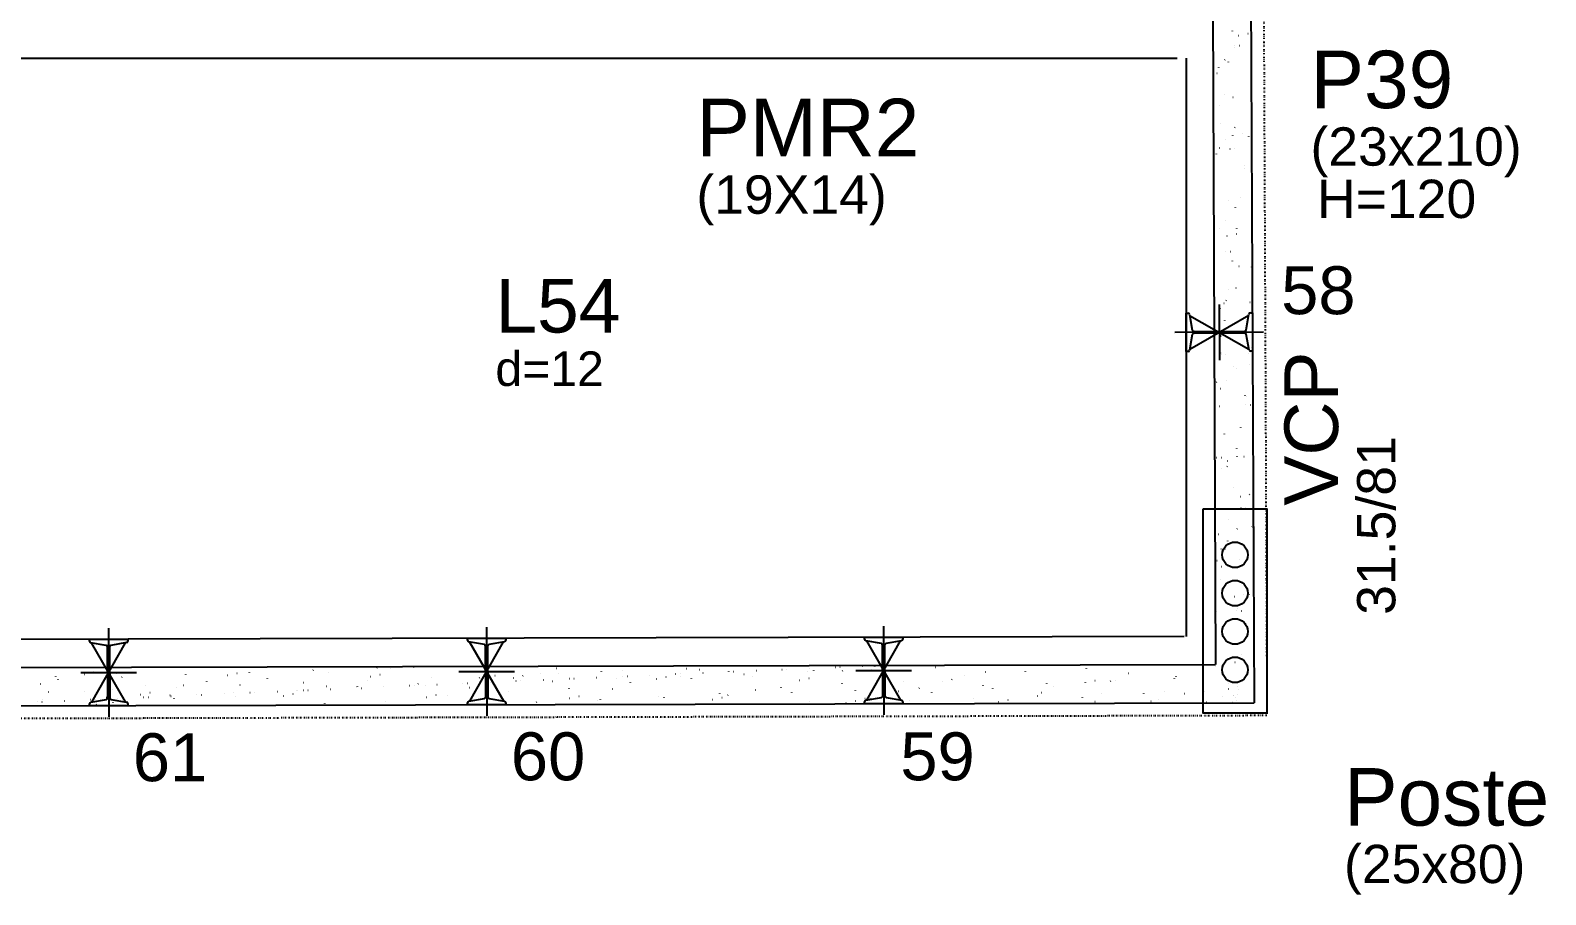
# Model space of a CAD drawing. Header units: millimetres. Extents: x 2609 to 8562, y 1432 to 7136.
# Drawn here: x 7089 to 7682, y 1829 to 2168 of the extents above; entities that cross this region are included whole.
import ezdxf

# ---------------------------------------------------------------- set-up
doc = ezdxf.new("R2010")
doc.units = ezdxf.units.MM
doc.linetypes.add('ESTILO_TQS_0003', pattern=[1.5, 0.5, -0.4, 0.1, -0.5])
for name, color, linetype in [('1', 4, 'Continuous'), ('10', 13, 'Continuous'), ('11', 22, 'Continuous'), ('12', 3, 'Continuous'), ('13', 76, 'Continuous'), ('18', 9, 'Continuous'), ('19', 5, 'Continuous'), ('24', 5, 'ESTILO_TQS_0003'), ('3', 2, 'Continuous'), ('49', 20, 'Continuous'), ('51', 6, 'Continuous'), ('52', 21, 'Continuous'), ('8', 5, 'Continuous'), ('9', 3, 'Continuous')]:
    doc.layers.add(name, color=color, linetype=linetype)
doc.styles.get("Standard").update_dxf_attribs({"font": 'arial.ttf'})

# ---------------------------------------------------------------- blocks, each defined once
blk = doc.blocks.new('_H9EFD498501-001')
for p, q in [((3522.89665, 197.433788), (3522.906439, 197.508147)), ((3523.745927, 196.264244), (3523.791584, 196.323746)), ((3534.086392, 198.336062), (3534.159614, 198.352295)), ((3537.747502, 199.147711), (3537.820724, 199.163944)), ((3546.735066, 198.425737), (3546.744855, 198.500095)), ((3548.712966, 197.176233), (3548.758624, 197.235735)), ((3570.749693, 200.756136), (3570.759482, 200.830494)), ((3573.680005, 198.088223), (3573.725663, 198.147724)), ((3590.06772, 197.856266), (3590.140942, 197.872499)), ((3593.72883, 198.667914), (3593.802052, 198.684147)), ((3598.647044, 199.000212), (3598.692702, 199.059713)), ((3605.748633, 196.481285), (3605.758423, 196.555644)), ((3623.614084, 199.912201), (3623.659741, 199.971702)), ((3629.76326, 198.811685), (3629.773049, 198.886043)), ((3644.83724, 195.945067), (3644.882897, 196.004568)), ((3646.049048, 197.37647), (3646.12227, 197.392703)), ((3648.581123, 200.82419), (3648.62678, 200.883692)), ((3649.710158, 198.188118), (3649.78338, 198.204351)), ((3653.675097, 200.361321), (3653.684887, 200.435679)), ((3662.890154, 201.110053), (3662.963376, 201.126286)), ((3669.804279, 196.857056), (3669.849936, 196.916558)), ((3677.513513, 201.353269), (3677.515247, 201.366436)), ((3688.776827, 196.867233), (3688.786617, 196.941592)), ((3694.771318, 197.769045), (3694.816975, 197.828547)), ((3702.030376, 196.896674), (3702.103598, 196.912907)), ((3705.691486, 197.708322), (3705.764708, 197.724555)), ((3712.688665, 198.41687), (3712.698454, 198.491228)), ((3713.704874, 196.113869), (3713.779803, 196.11714)), ((3718.871482, 200.630257), (3718.944704, 200.64649)), ((3719.738357, 198.681034), (3719.784014, 198.740536)), ((3723.820237, 196.555515), (3723.895166, 196.558786)), ((3725.693453, 196.637301), (3725.768381, 196.640573)), ((3734.535029, 197.023333), (3734.609958, 197.026604)), ((3736.527081, 199.408818), (3736.53687, 199.483176)), ((3742.308398, 196.469195), (3742.354055, 196.528696)), ((3744.650393, 197.464979), (3744.725321, 197.468251)), ((3744.705396, 199.593024), (3744.751053, 199.652525)), ((3746.523608, 197.546766), (3746.598537, 197.550037)), ((3755.365185, 197.932797), (3755.440113, 197.936069)), ((3758.011703, 196.416878), (3758.084926, 196.433111)), ((3761.672813, 197.228526), (3761.746036, 197.244759)), ((3765.480548, 198.374443), (3765.555477, 198.377715)), ((3767.275437, 197.381184), (3767.321094, 197.440685)), ((3767.353763, 198.45623), (3767.428692, 198.459501)), ((3769.672435, 200.505013), (3769.718092, 200.564514)), ((3771.702232, 196.472418), (3771.712022, 196.546777)), ((3774.85281, 200.150461), (3774.926032, 200.166694)), ((3776.19534, 198.842261), (3776.270269, 198.845533)), ((3786.310703, 199.283908), (3786.385632, 199.287179)), ((3788.183919, 199.365694), (3788.258847, 199.368966)), ((3792.242476, 198.293173), (3792.288133, 198.352675)), ((3794.639474, 201.417002), (3794.685131, 201.476503)), ((3795.540648, 197.464367), (3795.550438, 197.538725)), ((3797.025496, 199.751726), (3797.100424, 199.754997)), ((3807.140859, 200.193372), (3807.215787, 200.196643)), ((3809.014074, 200.275158), (3809.089003, 200.27843)), ((3813.993031, 195.937082), (3814.066253, 195.953315)), ((3817.209515, 199.205162), (3817.255172, 199.264664)), ((3817.654141, 196.74873), (3817.727364, 196.764963)), ((3817.855651, 200.66119), (3817.93058, 200.664461)), ((3819.555275, 199.794766), (3819.565064, 199.869124)), ((3827.971014, 201.102836), (3828.045943, 201.106108)), ((3829.84423, 201.184623), (3829.919158, 201.187894)), ((3830.834137, 199.670665), (3830.90736, 199.686898)), ((3838.685806, 201.570654), (3838.760735, 201.573926)), ((3842.176554, 200.117151), (3842.222211, 200.176653)), ((3843.467112, 201.344402), (3843.476902, 201.418761)), ((3867.143593, 201.029141), (3867.18925, 201.088642)), ((3873.635469, 196.268934), (3873.708691, 196.285167)), ((3878.568842, 197.850315), (3878.578632, 197.924673)), ((3886.815465, 199.190869), (3886.888687, 199.207102)), ((3902.48068, 199.399951), (3902.490469, 199.474309)), ((3926.319096, 200.391899), (3926.328885, 200.466258)), ((3929.616797, 195.789138), (3929.690019, 195.805371)), ((3937.58241, 195.905863), (3937.592199, 195.980222)), ((3942.796793, 198.711073), (3942.870015, 198.727306)), ((3960.756725, 196.525392), (3960.802383, 196.584893)), ((3961.494247, 197.4555), (3961.504036, 197.529858)), ((3516.879175, 194.521314), (3516.952397, 194.537547)), ((3520.002045, 191.385121), (3520.047702, 191.444623)), ((3533.983753, 191.609301), (3533.993543, 191.68366)), ((3544.969084, 192.29711), (3545.014741, 192.356612)), ((3556.019397, 190.307934), (3556.092619, 190.324167)), ((3557.99838, 193.939701), (3558.008169, 194.014059)), ((3559.680507, 191.119583), (3559.753729, 191.135816)), ((3567.539125, 190.085271), (3567.584782, 190.144772)), ((3569.936123, 193.2091), (3569.98178, 193.268601)), ((3572.860503, 194.041518), (3572.933725, 194.057751)), ((3578.009149, 190.189265), (3578.084078, 190.192537)), ((3579.882365, 190.271052), (3579.957293, 190.274323)), ((3581.910217, 195.489337), (3581.920007, 195.563695)), ((3588.723941, 190.657083), (3588.79887, 190.660355)), ((3592.506164, 190.99726), (3592.551821, 191.056761)), ((3594.903162, 194.121089), (3594.948819, 194.18059)), ((3598.839305, 191.09873), (3598.914233, 191.102001)), ((3600.71252, 191.180516), (3600.787449, 191.183787)), ((3609.554097, 191.566548), (3609.629025, 191.569819)), ((3615.661834, 190.639787), (3615.735057, 190.65602)), ((3617.011947, 191.995249), (3617.021737, 192.069608)), ((3617.473203, 191.909249), (3617.51886, 191.968751)), ((3619.66946, 192.008194), (3619.744389, 192.011465)), ((3619.870201, 195.033078), (3619.915858, 195.092579)), ((3621.542675, 192.08998), (3621.617604, 192.093252)), ((3628.841831, 193.561722), (3628.915053, 193.577955)), ((3630.384252, 192.476012), (3630.459181, 192.479283)), ((3640.499615, 192.917658), (3640.574544, 192.92093)), ((3640.923785, 193.544886), (3640.933574, 193.619244)), ((3642.372831, 192.999444), (3642.44776, 193.002716)), ((3642.440242, 192.821238), (3642.485899, 192.88074)), ((3651.214408, 193.385476), (3651.289336, 193.388748)), ((3661.329771, 193.827122), (3661.4047, 193.830394)), ((3663.202986, 193.908909), (3663.277915, 193.91218)), ((3664.762201, 194.536834), (3664.77199, 194.611192)), ((3667.407281, 193.733227), (3667.452938, 193.792729)), ((3671.643162, 190.159991), (3671.716385, 190.176224)), ((3672.044563, 194.29494), (3672.119492, 194.298212)), ((3676.025515, 190.050798), (3676.035304, 190.125156)), ((3682.159926, 194.736587), (3682.234855, 194.739858)), ((3684.033142, 194.818373), (3684.10807, 194.821644)), ((3684.823158, 193.081926), (3684.896381, 193.098159)), ((3692.37432, 194.645217), (3692.419977, 194.704718)), ((3692.874718, 195.204405), (3692.949647, 195.207676)), ((3699.937352, 191.600434), (3699.947142, 191.674793)), ((3702.990082, 195.646051), (3703.06501, 195.649322)), ((3704.863297, 195.727837), (3704.938226, 195.731109)), ((3717.341359, 195.557206), (3717.387016, 195.616707)), ((3723.775768, 192.592383), (3723.785558, 192.666741)), ((3740.804486, 192.602129), (3740.877708, 192.618362)), ((3747.790395, 194.922782), (3747.800184, 194.99714)), ((3782.789336, 190.647932), (3782.799125, 190.72229)), ((3785.987452, 190.141468), (3786.033109, 190.200969)), ((3796.785814, 192.122333), (3796.859036, 192.138566)), ((3806.803962, 192.978331), (3806.813752, 193.052689)), ((3810.954491, 191.053457), (3811.000148, 191.112958)), ((3830.7158, 194.527967), (3830.725589, 194.602325)), ((3835.92153, 191.965446), (3835.967187, 192.024947)), ((3852.767142, 191.642537), (3852.840364, 191.65877)), ((3854.554216, 195.519915), (3854.564005, 195.594274)), ((3860.888569, 192.877435), (3860.934226, 192.936936)), ((3865.81753, 191.033879), (3865.827319, 191.108238)), ((3869.974359, 195.457285), (3870.047581, 195.473518)), ((3885.855608, 193.789424), (3885.901265, 193.848926)), ((3889.729367, 192.583516), (3889.739156, 192.657874)), ((3907.078765, 189.82229), (3907.124422, 189.881792)), ((3908.74847, 191.162741), (3908.821692, 191.178974)), ((3910.822647, 194.701413), (3910.868304, 194.760915)), ((3913.567783, 193.575464), (3913.577573, 193.649823)), ((3925.955687, 194.977489), (3926.028909, 194.993722)), ((3932.045804, 190.734279), (3932.091461, 190.793781)), ((3935.789686, 195.613402), (3935.835344, 195.672904)), ((3948.742934, 190.639064), (3948.752724, 190.713423)), ((3957.012843, 191.646269), (3957.0585, 191.70577)), ((3964.729798, 190.682945), (3964.80302, 190.699178)), ((3972.581351, 191.631013), (3972.59114, 191.705371)), ((3981.937015, 194.497693), (3982.010237, 194.513926)), ((3981.979882, 192.558258), (3982.025539, 192.617759)), ((3515.518683, 187.460873), (3515.593612, 187.464144)), ((3515.84871, 185.97239), (3515.84871, 185.97239)), ((3515.84871, 185.97239), (3515.84871, 185.97239)), ((3517.391898, 187.542659), (3517.466827, 187.545931)), ((3517.605046, 188.261292), (3517.650704, 188.320794)), ((3521.389506, 185.985894), (3521.389506, 185.985894)), ((3521.389506, 185.985894), (3521.389506, 185.985894)), ((3526.233475, 187.928691), (3526.308404, 187.931962)), ((3533.247222, 186.014792), (3533.247222, 186.014792)), ((3536.348838, 188.370337), (3536.423767, 188.373608)), ((3536.692155, 186.023188), (3536.692155, 186.023188)), ((3536.692155, 186.023188), (3536.692155, 186.023188)), ((3538.222054, 188.452123), (3538.296982, 188.455395)), ((3538.812179, 186.493186), (3538.885402, 186.509419)), ((3540.161421, 186.031643), (3540.161421, 186.031643)), ((3540.161421, 186.031643), (3540.161421, 186.031643)), ((3542.572085, 189.173282), (3542.617743, 189.232783)), ((3545.104939, 186.043691), (3545.104939, 186.043691)), ((3545.104939, 186.043691), (3545.104939, 186.043691)), ((3545.104939, 186.043691), (3545.104939, 186.043691)), ((3545.247067, 187.123265), (3545.256857, 187.197624)), ((3547.063631, 188.838155), (3547.138559, 188.841426)), ((3556.962655, 186.07259), (3556.962655, 186.07259)), ((3556.962655, 186.07259), (3556.962655, 186.07259)), ((3556.962655, 186.07259), (3556.962655, 186.07259)), ((3557.178994, 189.279801), (3557.253922, 189.283073)), ((3559.052209, 189.361588), (3559.127138, 189.364859)), ((3564.474133, 186.090896), (3564.474133, 186.090896)), ((3564.474133, 186.090896), (3564.474133, 186.090896)), ((3567.893786, 189.747619), (3567.968715, 189.750891)), ((3568.820372, 186.101488), (3568.820372, 186.101488)), ((3568.820372, 186.101488), (3568.820372, 186.101488)), ((3569.158905, 188.672902), (3569.168694, 188.74726)), ((3580.678088, 186.130387), (3580.678088, 186.130387)), ((3580.678088, 186.130387), (3580.678088, 186.130387)), ((3588.786845, 186.150149), (3588.786845, 186.150149)), ((3588.786845, 186.150149), (3588.786845, 186.150149)), ((3592.535805, 186.159286), (3592.535805, 186.159286)), ((3592.997321, 189.66485), (3593.00711, 189.739209)), ((3595.484011, 186.166471), (3595.484011, 186.166471)), ((3595.484011, 186.166471), (3595.484011, 186.166471)), ((3595.484011, 186.166471), (3595.484011, 186.166471)), ((3604.393521, 186.188185), (3604.393521, 186.188185)), ((3612.000724, 189.828138), (3612.073947, 189.844371)), ((3613.099556, 186.209402), (3613.099556, 186.209402)), ((3613.099556, 186.209402), (3613.099556, 186.209402)), ((3616.251237, 186.217083), (3616.251237, 186.217083)), ((3616.251237, 186.217083), (3616.251237, 186.217083)), ((3616.251237, 186.217083), (3616.251237, 186.217083)), ((3628.108954, 186.245982), (3628.108954, 186.245982)), ((3628.108954, 186.245982), (3628.108954, 186.245982)), ((3628.172472, 186.72845), (3628.182262, 186.802809)), ((3637.412268, 186.268655), (3637.412268, 186.268655)), ((3637.412268, 186.268655), (3637.412268, 186.268655)), ((3639.96667, 186.274881), (3639.96667, 186.274881)), ((3639.96667, 186.274881), (3639.96667, 186.274881)), ((3651.824387, 186.303779), (3651.824387, 186.303779)), ((3652.010888, 187.720399), (3652.020678, 187.794757)), ((3654.275867, 186.309754), (3654.275867, 186.309754)), ((3654.275867, 186.309754), (3654.275867, 186.309754)), ((3654.275867, 186.309754), (3654.275867, 186.309754)), ((3661.72498, 186.327908), (3661.72498, 186.327908)), ((3661.72498, 186.327908), (3661.72498, 186.327908)), ((3663.682103, 186.332678), (3663.682103, 186.332678)), ((3667.982052, 189.348342), (3668.055274, 189.364575)), ((3675.53982, 186.361577), (3675.53982, 186.361577)), ((3675.53982, 186.361577), (3675.53982, 186.361577)), ((3675.53982, 186.361577), (3675.53982, 186.361577)), ((3686.037691, 186.387161), (3686.037691, 186.387161)), ((3686.119296, 186.493511), (3686.164953, 186.553012)), ((3687.397536, 186.390476), (3687.397536, 186.390476)), ((3687.397536, 186.390476), (3687.397536, 186.390476)), ((3687.397536, 186.390476), (3687.397536, 186.390476)), ((3699.255253, 186.419374), (3699.255253, 186.419374)), ((3699.255253, 186.419374), (3699.255253, 186.419374)), ((3710.350403, 186.446415), (3710.350403, 186.446415)), ((3711.086335, 187.4055), (3711.131992, 187.465002)), ((3711.112969, 186.448273), (3711.112969, 186.448273)), ((3711.112969, 186.448273), (3711.112969, 186.448273)), ((3713.067723, 186.453037), (3713.067723, 186.453037)), ((3713.067723, 186.453037), (3713.067723, 186.453037)), ((3713.067723, 186.453037), (3713.067723, 186.453037)), ((3722.970685, 186.477172), (3722.970685, 186.477172)), ((3723.96338, 188.868546), (3724.036602, 188.884779)), ((3727.62449, 189.680195), (3727.697712, 189.696428)), ((3734.663114, 186.505668), (3734.663114, 186.505668)), ((3734.828402, 186.50607), (3734.828402, 186.50607)), ((3734.828402, 186.50607), (3734.828402, 186.50607)), ((3734.828402, 186.50607), (3734.828402, 186.50607)), ((3735.039082, 188.106347), (3735.048872, 188.180705)), ((3736.053374, 188.317489), (3736.099031, 188.376991)), ((3746.686118, 186.534969), (3746.686118, 186.534969)), ((3746.686118, 186.534969), (3746.686118, 186.534969)), ((3746.686118, 186.534969), (3746.686118, 186.534969)), ((3758.543835, 186.563868), (3758.543835, 186.563868)), ((3758.543835, 186.563868), (3758.543835, 186.563868)), ((3758.950919, 189.655983), (3758.960709, 189.730341)), ((3758.975826, 186.564921), (3758.975826, 186.564921)), ((3761.020413, 189.229478), (3761.06607, 189.28898)), ((3770.401551, 186.592767), (3770.401551, 186.592767)), ((3770.401551, 186.592767), (3770.401551, 186.592767)), ((3771.859578, 186.59632), (3771.859578, 186.59632)), ((3771.859578, 186.59632), (3771.859578, 186.59632)), ((3771.859578, 186.59632), (3771.859578, 186.59632)), ((3779.944708, 188.38875), (3780.01793, 188.404983)), ((3782.259268, 186.621665), (3782.259268, 186.621665)), ((3783.288538, 186.624174), (3783.288538, 186.624174)), ((3783.605818, 189.200399), (3783.67904, 189.216632)), ((3794.116984, 186.650564), (3794.116984, 186.650564)), ((3805.974701, 186.679463), (3805.974701, 186.679463)), ((3805.974701, 186.679463), (3805.974701, 186.679463)), ((3805.974701, 186.679463), (3805.974701, 186.679463)), ((3807.601249, 186.683427), (3807.601249, 186.683427)), ((3817.832417, 186.708361), (3817.832417, 186.708361)), ((3817.832417, 186.708361), (3817.832417, 186.708361)), ((3817.964487, 187.711532), (3817.974276, 187.78589)), ((3829.690133, 186.73726), (3829.690133, 186.73726)), ((3829.690133, 186.73726), (3829.690133, 186.73726)), ((3830.651434, 186.739603), (3830.651434, 186.739603)), ((3830.651434, 186.739603), (3830.651434, 186.739603)), ((3830.651434, 186.739603), (3830.651434, 186.739603)), ((3831.913961, 186.74268), (3831.913961, 186.74268)), ((3831.913961, 186.74268), (3831.913961, 186.74268)), ((3831.913961, 186.74268), (3831.913961, 186.74268)), ((3832.177647, 187.086323), (3832.223305, 187.145824)), ((3835.926036, 187.908954), (3835.999258, 187.925187)), ((3839.587146, 188.720602), (3839.660368, 188.736835)), ((3841.54785, 186.766159), (3841.54785, 186.766159)), ((3841.802903, 188.70348), (3841.812693, 188.777839)), ((3853.405566, 186.795058), (3853.405566, 186.795058)), ((3856.226673, 186.801933), (3856.226673, 186.801933)), ((3856.226673, 186.801933), (3856.226673, 186.801933)), ((3856.226673, 186.801933), (3856.226673, 186.801933)), ((3857.144687, 187.998312), (3857.190344, 188.057813)), ((3865.263283, 186.823956), (3865.263283, 186.823956)), ((3865.263283, 186.823956), (3865.263283, 186.823956)), ((3865.263283, 186.823956), (3865.263283, 186.823956)), ((3877.120999, 186.852855), (3877.120999, 186.852855)), ((3877.120999, 186.852855), (3877.120999, 186.852855)), ((3877.120999, 186.852855), (3877.120999, 186.852855)), ((3880.539384, 186.861186), (3880.539384, 186.861186)), ((3880.539384, 186.861186), (3880.539384, 186.861186)), ((3880.539384, 186.861186), (3880.539384, 186.861186)), ((3882.111726, 188.910301), (3882.157383, 188.969803)), ((3888.978716, 186.881754), (3888.978716, 186.881754)), ((3888.978716, 186.881754), (3888.978716, 186.881754)), ((3889.44329, 186.882886), (3889.44329, 186.882886)), ((3889.44329, 186.882886), (3889.44329, 186.882886)), ((3889.44329, 186.882886), (3889.44329, 186.882886)), ((3891.907364, 187.429158), (3891.980586, 187.445391)), ((3895.568474, 188.240806), (3895.641696, 188.257039)), ((3900.836432, 186.910652), (3900.836432, 186.910652)), ((3900.836432, 186.910652), (3900.836432, 186.910652)), ((3904.852096, 186.920439), (3904.852096, 186.920439)), ((3904.852096, 186.920439), (3904.852096, 186.920439)), ((3904.852096, 186.920439), (3904.852096, 186.920439)), ((3912.694149, 186.939551), (3912.694149, 186.939551)), ((3924.551865, 186.96845), (3924.551865, 186.96845)), ((3924.551865, 186.96845), (3924.551865, 186.96845)), ((3924.551865, 186.96845), (3924.551865, 186.96845)), ((3924.831097, 189.089428), (3924.840887, 189.163786)), ((3929.164807, 186.979692), (3929.164807, 186.979692)), ((3929.164807, 186.979692), (3929.164807, 186.979692)), ((3929.648805, 187.610451), (3929.694463, 187.669952)), ((3936.409582, 186.997349), (3936.409582, 186.997349)), ((3936.409582, 186.997349), (3936.409582, 186.997349)), ((3936.409582, 186.997349), (3936.409582, 186.997349)), ((3948.235146, 187.026169), (3948.235146, 187.026169)), ((3948.267298, 187.026247), (3948.267298, 187.026247)), ((3948.267298, 187.026247), (3948.267298, 187.026247)), ((3951.549802, 187.76101), (3951.623024, 187.777243)), ((3953.477519, 187.038945), (3953.477519, 187.038945)), ((3953.477519, 187.038945), (3953.477519, 187.038945)), ((3954.615845, 188.52244), (3954.661502, 188.581941)), ((3960.125014, 187.055146), (3960.125014, 187.055146)), ((3960.125014, 187.055146), (3960.125014, 187.055146)), ((3967.074303, 187.072082), (3967.074303, 187.072082)), ((3967.074303, 187.072082), (3967.074303, 187.072082)), ((3971.982731, 187.084045), (3971.982731, 187.084045)), ((3973.209078, 187.339932), (3973.284007, 187.343204)), ((3977.790231, 187.098198), (3977.790231, 187.098198)), ((3977.790231, 187.098198), (3977.790231, 187.098198)), ((3979.582884, 189.434429), (3979.628541, 189.49393)), ((3983.324441, 187.781579), (3983.39937, 187.78485)), ((3983.840447, 187.112943), (3983.840447, 187.112943)), ((3983.840447, 187.112943), (3983.840447, 187.112943)), ((3983.840447, 187.112943), (3983.840447, 187.112943)), ((3983.844665, 187.144977), (3983.854454, 187.219335)), ((3985.197657, 187.863365), (3985.272585, 187.866636))]:
    blk.add_line(p, q)
blk = doc.blocks.new('_H9EFD498501-003')
for p, q in [((3975.792738, 450.946694), (3975.792738, 450.946694)), ((3975.792738, 450.946694), (3975.792738, 450.946694)), ((3975.792738, 450.946694), (3975.792738, 450.946694)), ((3983.534691, 454.908692), (3983.54448, 454.983051)), ((3985.905125, 453.188556), (3985.978347, 453.204789)), ((3989.566235, 454.000204), (3989.639457, 454.016437)), ((3975.802363, 448.806908), (3975.802363, 448.806908)), ((3975.802363, 448.806908), (3975.802363, 448.806908)), ((3975.802363, 448.806908), (3975.802363, 448.806908)), ((3984.254964, 449.175957), (3984.329893, 449.179228)), ((3984.321926, 448.615986), (3984.367583, 448.675487)), ((3986.12818, 449.257743), (3986.203108, 449.261015)), ((3978.181045, 440.613034), (3978.226702, 440.672535)), ((3980.578043, 443.736863), (3980.6237, 443.796364)), ((3981.943903, 442.825458), (3981.953692, 442.899816)), ((3990.630912, 441.34568), (3990.704134, 441.361913)), ((3975.850665, 438.068978), (3975.850665, 438.068978)), ((3975.852869, 437.578897), (3975.852869, 437.578897)), ((3975.852869, 437.578897), (3975.852869, 437.578897)), ((3977.450916, 438.423745), (3977.524138, 438.439978)), ((3975.892779, 428.706721), (3975.892779, 428.706721)), ((3975.892779, 428.706721), (3975.892779, 428.706721)), ((3980.279694, 430.184536), (3980.289483, 430.258894)), ((3983.68194, 429.046804), (3983.756869, 429.050075)), ((3975.908592, 425.191263), (3975.908592, 425.191263)), ((3975.908592, 425.191263), (3975.908592, 425.191263)), ((3978.515593, 425.769221), (3978.588816, 425.785454)), ((3990.752179, 425.370366), (3990.797836, 425.429867)), ((3978.791695, 418.882064), (3978.801485, 418.956423)), ((3984.497156, 417.21866), (3984.542813, 417.278162)), ((3975.96652, 412.313547), (3975.96652, 412.313547)), ((3975.96652, 412.313547), (3975.96652, 412.313547)), ((3975.96652, 412.313547), (3975.96652, 412.313547)), ((3980.753273, 412.339537), (3980.79893, 412.399039)), ((3983.607492, 414.00751), (3983.680714, 414.023743)), ((3987.268602, 414.819158), (3987.341824, 414.835391)), ((3989.95222, 413.615266), (3989.962009, 413.689624)), ((3975.983195, 408.606534), (3975.983195, 408.606534)), ((3975.983195, 408.606534), (3975.983195, 408.606534)), ((3975.983195, 408.606534), (3975.983195, 408.606534)), ((3975.994301, 406.137524), (3975.994301, 406.137524)), ((3975.994301, 406.137524), (3975.994301, 406.137524)), ((3977.200907, 406.79883), (3977.210697, 406.873189)), ((3978.356275, 409.215708), (3978.401932, 409.27521)), ((3982.509487, 408.891478), (3982.584416, 408.89475)), ((3984.382703, 408.973265), (3984.457631, 408.976536)), ((3976.024447, 399.435831), (3976.024447, 399.435831)), ((3976.024447, 399.435831), (3976.024447, 399.435831)), ((3976.031289, 397.914698), (3976.031289, 397.914698)), ((3976.031289, 397.914698), (3976.031289, 397.914698)), ((3988.288011, 400.974344), (3988.297801, 401.048702)), ((3988.333279, 402.164634), (3988.406502, 402.180867)), ((3990.927409, 393.97304), (3990.973066, 394.032542)), ((3976.07361, 388.506347), (3976.07361, 388.506347)), ((3976.07361, 388.506347), (3976.07361, 388.506347)), ((3976.082374, 386.558116), (3976.082374, 386.558116)), ((3976.082374, 386.558116), (3976.082374, 386.558116)), ((3976.217961, 386.588175), (3976.291183, 386.604408)), ((3981.936463, 388.762325), (3982.011392, 388.765596)), ((3984.672385, 385.821335), (3984.718043, 385.880836)), ((3986.800012, 389.671872), (3986.809802, 389.74623)), ((3980.928503, 380.942211), (3980.97416, 381.001713)), ((3976.135732, 374.696151), (3976.135732, 374.696151)), ((3976.135732, 374.696151), (3976.135732, 374.696151)), ((3978.531505, 377.818383), (3978.577162, 377.877884)), ((3981.309859, 374.826464), (3981.383082, 374.842697)), ((3984.970969, 375.638112), (3985.044192, 375.654345)), ((3985.209224, 377.588638), (3985.219014, 377.662996)), ((3976.140301, 373.6804), (3976.140301, 373.6804)), ((3976.140301, 373.6804), (3976.140301, 373.6804)), ((3976.140301, 373.6804), (3976.140301, 373.6804)), ((3976.164026, 368.40616), (3976.164026, 368.40616)), ((3976.164026, 368.40616), (3976.164026, 368.40616)), ((3976.164026, 368.40616), (3976.164026, 368.40616)), ((3980.76401, 368.607), (3980.838939, 368.610271)), ((3982.637226, 368.688786), (3982.712154, 368.692058)), ((3983.545016, 364.947716), (3983.554805, 365.022074)), ((3986.035647, 362.983588), (3986.108869, 362.999821)), ((3991.102639, 362.575714), (3991.148296, 362.635216)), ((3976.198229, 360.802685), (3976.198229, 360.802685)), ((3976.198229, 360.802685), (3976.198229, 360.802685)), ((3982.057017, 353.645244), (3982.066806, 353.719603)), ((3984.847615, 354.424009), (3984.893272, 354.48351)), ((3991.127545, 351.221877), (3991.200768, 351.23811)), ((3976.254442, 348.305973), (3976.254442, 348.305973)), ((3976.254442, 348.305973), (3976.254442, 348.305973)), ((3976.256156, 347.924969), (3976.256156, 347.924969)), ((3976.256156, 347.924969), (3976.256156, 347.924969)), ((3976.256156, 347.924969), (3976.256156, 347.924969)), ((3978.706734, 346.421057), (3978.752391, 346.480559)), ((3980.190986, 348.477846), (3980.265915, 348.481118)), ((3981.103732, 349.544886), (3981.14939, 349.604387)), ((3990.30635, 348.919493), (3990.381278, 348.922764)), ((3976.277164, 343.254779), (3976.277164, 343.254779)), ((3976.277164, 343.254779), (3976.277164, 343.254779)), ((3980.466229, 341.56201), (3980.476018, 341.636369)), ((3976.314083, 335.047254), (3976.314083, 335.047254)), ((3976.314083, 335.047254), (3976.314083, 335.047254)), ((3976.314083, 335.047254), (3976.314083, 335.047254)), ((3979.012227, 335.645418), (3979.085449, 335.661651)), ((3982.673337, 336.457066), (3982.746559, 336.473299)), ((3976.344858, 328.205786), (3976.344858, 328.205786)), ((3976.344858, 328.205786), (3976.344858, 328.205786)), ((3976.344858, 328.205786), (3976.344858, 328.205786)), ((3978.80202, 328.921088), (3978.81181, 328.995447)), ((3979.018533, 328.322521), (3979.093462, 328.325793)), ((3980.891749, 328.404308), (3980.966677, 328.407579)), ((3989.733325, 328.790339), (3989.808254, 328.793611)), ((3991.277869, 331.178389), (3991.323526, 331.23789)), ((3976.37201, 322.169538), (3976.37201, 322.169538)), ((3976.37201, 322.169538), (3976.37201, 322.169538)), ((3983.738014, 323.802542), (3983.811236, 323.818775)), ((3985.022845, 323.026683), (3985.068502, 323.086185)), ((3990.065334, 324.435052), (3990.075123, 324.50941)), ((3977.314021, 317.618617), (3977.323811, 317.692975)), ((3978.881964, 315.023731), (3978.927621, 315.083233)), ((3981.278962, 318.14756), (3981.324619, 318.207062)), ((3976.418595, 311.813406), (3976.418595, 311.813406)), ((3976.418595, 311.813406), (3976.418595, 311.813406)), ((3976.422928, 310.850092), (3976.422928, 310.850092)), ((3976.422928, 310.850092), (3976.422928, 310.850092)), ((3976.422928, 310.850092), (3976.422928, 310.850092)), ((3976.429938, 309.291823), (3976.429938, 309.291823)), ((3976.429938, 309.291823), (3976.429938, 309.291823)), ((3976.429938, 309.291823), (3976.429938, 309.291823)), ((3988.474546, 312.351818), (3988.484336, 312.426176)), ((3988.560872, 308.635014), (3988.635801, 308.638286)), ((3988.829913, 312.040831), (3988.903135, 312.057064)), ((3990.434088, 308.716801), (3990.509017, 308.720072)), ((3976.435274, 308.105599), (3976.435274, 308.105599)), ((3976.435274, 308.105599), (3976.435274, 308.105599)), ((3978.445509, 308.193368), (3978.520438, 308.196639)), ((3980.375704, 297.276021), (3980.448926, 297.292253)), ((3986.810337, 299.710896), (3986.820127, 299.785254)), ((3991.453099, 299.781063), (3991.472754, 299.806679)), ((3976.487865, 296.414107), (3976.487865, 296.414107)), ((3976.487865, 296.414107), (3976.487865, 296.414107)), ((3976.487865, 296.414107), (3976.487865, 296.414107)), ((3976.714594, 296.464372), (3976.787816, 296.480605)), ((3985.198075, 291.629358), (3985.243732, 291.688859)), ((3976.525689, 288.005412), (3976.525689, 288.005412)), ((3976.525689, 288.005412), (3976.525689, 288.005412)), ((3976.525689, 288.005412), (3976.525689, 288.005412)), ((3977.273056, 288.038043), (3977.347985, 288.041314)), ((3979.146272, 288.119829), (3979.2212, 288.123101)), ((3981.454192, 286.750235), (3981.499849, 286.809736)), ((3985.322339, 288.408424), (3985.332128, 288.482783)), ((3987.987848, 288.505861), (3988.062777, 288.509132)), ((3976.545792, 283.536392), (3976.545792, 283.536392)), ((3976.545792, 283.536392), (3976.545792, 283.536392)), ((3976.560026, 280.372034), (3976.560026, 280.372034)), ((3976.560026, 280.372034), (3976.560026, 280.372034)), ((3979.057194, 283.626406), (3979.102851, 283.685907)), ((3981.440382, 284.621496), (3981.513604, 284.637729)), ((3983.731551, 276.32519), (3983.74134, 276.399549)), ((3990.19339, 273.671434), (3990.266612, 273.687667)), ((3976.60372, 270.658676), (3976.60372, 270.658676)), ((3976.60372, 270.658676), (3976.60372, 270.658676)), ((3976.60372, 270.658676), (3976.60372, 270.658676)), ((3976.616105, 267.905225), (3976.616105, 267.905225)), ((3976.616105, 267.905225), (3976.616105, 267.905225)), ((3976.700032, 267.908889), (3976.774961, 267.912161)), ((3986.53228, 272.859785), (3986.605502, 272.876018)), ((3986.815395, 268.350536), (3986.890324, 268.353807)), ((3988.688611, 268.432322), (3988.763539, 268.435593)), ((3982.067342, 263.684268), (3982.077131, 263.758627)), ((3976.661647, 257.780961), (3976.661647, 257.780961)), ((3978.078072, 258.094975), (3978.151294, 258.111208)), ((3981.629422, 255.352909), (3981.675079, 255.41241)), ((3985.373305, 260.232032), (3985.418962, 260.291533)), ((3991.258068, 261.016909), (3991.33129, 261.033142)), ((3979.232424, 252.22908), (3979.278081, 252.288582)), ((3980.579343, 252.381797), (3980.589132, 252.456155)), ((3976.701458, 248.930661), (3976.701458, 248.930661)), ((3976.701458, 248.930661), (3976.701458, 248.930661)), ((3976.706521, 247.805038), (3976.706521, 247.805038)), ((3976.719574, 244.903245), (3976.719574, 244.903245)), ((3976.719574, 244.903245), (3976.719574, 244.903245)), ((3977.400795, 247.835351), (3977.475723, 247.838622)), ((3979.142749, 245.44045), (3979.215971, 245.456683)), ((3986.242371, 248.221382), (3986.3173, 248.224654)), ((3978.988555, 240.298563), (3978.998345, 240.372921)), ((3976.777501, 232.02553), (3976.777501, 232.02553)), ((3976.777501, 232.02553), (3976.777501, 232.02553)), ((3976.777501, 232.02553), (3976.777501, 232.02553)), ((3984.234648, 233.678739), (3984.30787, 233.694972)), ((3987.895758, 234.490388), (3987.96898, 234.506621)), ((3990.075659, 234.474076), (3990.085448, 234.548434)), ((3976.796937, 227.704851), (3976.796937, 227.704851)), ((3976.796937, 227.704851), (3976.796937, 227.704851)), ((3976.796937, 227.704851), (3976.796937, 227.704851)), ((3977.324346, 227.657641), (3977.334136, 227.731999)), ((3985.069918, 228.066057), (3985.144847, 228.069329)), ((3985.548535, 228.834706), (3985.594192, 228.894208)), ((3986.943134, 228.147843), (3987.018062, 228.151115)), ((3976.814567, 223.785485), (3976.814567, 223.785485)), ((3979.407654, 220.831755), (3979.453311, 220.891256)), ((3981.804652, 223.955583), (3981.850309, 224.015085)), ((3988.58766, 223.171604), (3988.59745, 223.245963)), ((3988.960435, 221.835863), (3989.033657, 221.852096)), ((3976.835429, 219.147814), (3976.835429, 219.147814)), ((3976.835429, 219.147814), (3976.835429, 219.147814)), ((3976.842889, 217.489288), (3976.842889, 217.489288)), ((3976.842889, 217.489288), (3976.842889, 217.489288)), ((3984.496894, 207.936904), (3984.571823, 207.940175)), ((3986.996872, 211.08837), (3987.006662, 211.162729)), ((3976.887353, 207.604664), (3976.887353, 207.604664)), ((3976.887353, 207.604664), (3976.887353, 207.604664)), ((3976.893356, 206.270099), (3976.918339, 206.275637)), ((3976.893356, 206.270099), (3976.893356, 206.270099)), ((3976.893356, 206.270099), (3976.893356, 206.270099)), ((3985.332663, 198.447448), (3985.342453, 198.521807)), ((3985.723764, 197.437381), (3985.769422, 197.496882)), ((3983.941774, 195.115045), (3983.941774, 195.115045)), ((3984.08411, 194.973693), (3984.08411, 194.973693)), ((3984.783849, 194.27879), (3984.783849, 194.27879)), ((3985.598125, 195.309342), (3985.671347, 195.325575)), ((3990.989294, 188.116233), (3990.989294, 188.116233)), ((3990.989294, 188.116233), (3990.989294, 188.116233))]:
    blk.add_line(p, q)

msp = doc.modelspace()

# ---------------------------------------------------------------- linework, layer by layer
at = {"layer": '1'}
for p, q in [((7541.66, 1930.32), (7541.66, 2156.69)), ((7540.8, 1930.32), (4022.51, 1921.81))]:
    msp.add_line(p, q, dxfattribs=at)
msp.add_lwpolyline([(6928.68, 2156.69), (7538.09, 2156.69)], dxfattribs=at)
at = {"layer": '18'}
for centre in [(7560.68, 1962.31), (7560.68, 1947.31), (7560.68, 1932.31), (7560.68, 1917.31)]:
    msp.add_circle(centre, 5, dxfattribs=at)
at = {"layer": '24'}
for p, q in [((7556.02, 5713.61), (7573.18, 1899.47)), ((7573.18, 1899.4), (4009.74, 1890.78))]:
    msp.add_line(p, q, dxfattribs=at)
at = {"layer": '3'}
msp.add_lwpolyline([(7548.18, 1980.31), (7573.18, 1980.31), (7573.18, 1900.31), (7548.18, 1900.31), (7548.18, 1980.31)], dxfattribs=at)
at = {"layer": '49'}
for p, q in [((7548.68, 6235.38), (7568.16, 1904.45)), ((7551.94, 2175.3), (7553.09, 1919.41))]:
    msp.add_line(p, q, dxfattribs=at)
at = {"layer": '49', "linetype": 'Continuous'}
for p, q in [((4797.63, 1912.69), (7553.09, 1919.41)), ((4797.67, 1897.69), (7568.16, 1904.45))]:
    msp.add_line(p, q, dxfattribs=at)
at = {"layer": '51'}
for p, q in [((7554.48, 2060.32), (7554.58, 2038.51)), ((7541.57, 2041.86), (7541.5, 2056.86)), ((7541.5, 2056.86), (7542.25, 2056.86)), ((7542.86, 2056.38), (7543.96, 2050.24)), ((7542.93, 2056.01), (7566.13, 2042.82)), ((7542.99, 2042.72), (7566.07, 2056.11)), ((7565.1, 2050.34), (7566.14, 2056.48)), ((7566.74, 2056.97), (7567.5, 2056.97)), ((7567.5, 2056.97), (7567.57, 2041.97)), ((7571.88, 2049.49), (7537.18, 2049.34)), ((7543.96, 2048.49), (7542.93, 2042.34)), ((7544.57, 2049.76), (7564.49, 2049.85)), ((7564.5, 2049.07), (7544.57, 2048.98)), ((7566.2, 2042.45), (7565.11, 2048.59)), ((7542.32, 2041.86), (7541.57, 2041.86)), ((7567.57, 2041.97), (7566.81, 2041.97)), ((7423.11, 1934.39), (7423.19, 1899.69)), ((7112.16, 1929.29), (7127.16, 1929.32)), ((7112.16, 1928.53), (7112.16, 1929.29)), ((7119.65, 1933.65), (7119.73, 1898.96)), ((7127.16, 1929.32), (7127.16, 1928.57)), ((7260.16, 1929.65), (7275.16, 1929.68)), ((7260.16, 1928.89), (7260.16, 1929.65)), ((7266.79, 1927.23), (7260.65, 1928.28)), ((7274.36, 1905.11), (7261.02, 1928.22)), ((7261.08, 1905.08), (7274.31, 1928.25)), ((7267.65, 1934.01), (7267.73, 1899.32)), ((7274.68, 1928.32), (7268.54, 1927.24)), ((7275.16, 1929.68), (7275.16, 1928.93)), ((7415.62, 1930.02), (7430.62, 1930.06)), ((7415.62, 1929.27), (7415.62, 1930.02)), ((7422.25, 1927.61), (7416.1, 1928.66)), ((7429.82, 1905.48), (7416.48, 1928.6)), ((7416.53, 1905.45), (7429.77, 1928.63)), ((7430.14, 1928.69), (7424, 1927.62)), ((7430.62, 1930.06), (7430.62, 1929.3)), ((7118.79, 1926.88), (7112.65, 1927.93)), ((7126.36, 1904.75), (7113.02, 1927.86)), ((7113.08, 1904.72), (7126.31, 1927.89)), ((7119.32, 1906.34), (7119.28, 1926.27)), ((7120.06, 1926.27), (7120.11, 1906.34)), ((7126.68, 1927.96), (7120.54, 1926.88)), ((7267.32, 1906.7), (7267.27, 1926.63)), ((7268.06, 1926.63), (7268.11, 1906.7)), ((7422.78, 1907.07), (7422.73, 1927)), ((7423.52, 1927.01), (7423.57, 1907.08)), ((7108.78, 1916.28), (7130.6, 1916.33)), ((7256.78, 1916.64), (7278.6, 1916.69)), ((7412.24, 1917.01), (7434.06, 1917.07)), ((7112.7, 1904.65), (7118.84, 1905.73)), ((7120.59, 1905.74), (7126.74, 1904.69)), ((7260.7, 1905.01), (7266.84, 1906.09)), ((7268.59, 1906.09), (7274.74, 1905.04)), ((7415.68, 1904.02), (7415.68, 1904.78)), ((7416.16, 1905.39), (7422.3, 1906.47)), ((7424.05, 1906.47), (7430.2, 1905.42)), ((7430.68, 1904.81), (7430.68, 1904.06)), ((7112.22, 1903.29), (7112.22, 1904.04)), ((7127.22, 1903.32), (7112.22, 1903.29)), ((7127.22, 1904.08), (7127.22, 1903.32)), ((7260.22, 1903.65), (7260.22, 1904.4)), ((7275.22, 1903.68), (7260.22, 1903.65)), ((7275.22, 1904.44), (7275.22, 1903.68)), ((7430.68, 1904.06), (7415.68, 1904.02))]:
    msp.add_line(p, q, dxfattribs=at)
for centre, start, end in [((7542.26, 2056.23), 13.3965, 90.25773), ((7566.75, 2056.34), 90.25773, 167.11895), ((7544.56, 2050.39), 193.39658, 270.36272), ((7544.57, 2048.35), 90.25773, 167.11895), ((7564.49, 2050.48), 270.25773, 347.11895), ((7564.5, 2048.44), 13.3965, 90.25773), ((7542.32, 2042.48), 270.25773, 347.11895), ((7566.81, 2042.59), 193.3965, 270.25773), ((7112.79, 1928.54), 180.13866, 256.99988), ((7126.54, 1928.57), 283.27743, 0.13866), ((7260.79, 1928.89), 180.13866, 256.99988), ((7274.54, 1928.93), 283.27743, 0.13866), ((7416.25, 1929.27), 180.13866, 256.99988), ((7430, 1929.3), 283.27743, 0.13866), ((7118.65, 1926.27), 0.13866, 76.99988), ((7120.69, 1926.27), 103.27743, 180.13866), ((7266.65, 1926.63), 0.13866, 76.99988), ((7268.69, 1926.63), 103.27743, 180.13866), ((7422.11, 1927), 0.13866, 76.99988), ((7424.14, 1927.01), 103.27743, 180.13866), ((7112.85, 1904.04), 103.27743, 180.13866), ((7118.7, 1906.34), 283.27751, 0.24365), ((7120.74, 1906.34), 180.13866, 256.99988), ((7126.6, 1904.08), 0.13866, 76.99988), ((7260.85, 1904.4), 103.27743, 180.13866), ((7266.7, 1906.7), 283.27751, 0.24365), ((7268.73, 1906.7), 180.13866, 256.99988), ((7274.6, 1904.43), 0.13866, 76.99988), ((7416.3, 1904.78), 103.27743, 180.13866), ((7422.16, 1907.07), 283.27751, 0.24365), ((7424.19, 1907.08), 180.13866, 256.99988), ((7430.05, 1904.81), 0.13866, 76.99988)]:
    msp.add_arc(centre, 0.625, start, end, dxfattribs=at)

# ---------------------------------------------------------------- block references
at = {"layer": '19'}
for name, p in [('_H9EFD498501-003', (3576.18, 1712.31)), ('_H9EFD498501-001', (3576.18, 1717.31))]:
    msp.add_blockref(name, p, dxfattribs=at)

# ---------------------------------------------------------------- texts
at = {"layer": '10'}
msp.add_text('L54', height=21, dxfattribs=at).set_placement((7271.11, 2049.29))
at = {"layer": '11'}
msp.add_text('31.5/81', height=15, rotation=90, dxfattribs=at).set_placement((7623.46, 1938.83))
at = {"layer": '12'}
for s, p in [('(23x210)', (7590.23, 2114.58)), ('(19X14)', (7349.8, 2095.77)), ('H=120', (7592.78, 2094.09)), ('(25x80)', (7603.35, 1833.85))]:
    msp.add_text(s, height=15, dxfattribs=at).set_placement(p)
at = {"layer": '13'}
msp.add_text('d=12', height=13.5, dxfattribs=at).set_placement((7271.11, 2028.4))
at = {"layer": '52'}
for s, p in [('58', (7578.75, 2056.47)), ('61', (7129.16, 1873.74)), ('60', (7277.16, 1874.09)), ('59', (7429.65, 1874.09))]:
    msp.add_text(s, height=18.75, dxfattribs=at).set_placement(p)
at = {"layer": '8'}
msp.add_text('VCP', height=21, rotation=90, dxfattribs=at).set_placement((7601.04, 1981.55))
at = {"layer": '9'}
for s, p in [('P39', (7590.23, 2137.08)), ('PMR2', (7349.8, 2118.27)), ('Poste', (7603.35, 1856.35))]:
    msp.add_text(s, height=22.5, dxfattribs=at).set_placement(p)

doc.saveas('drawing.dxf')
